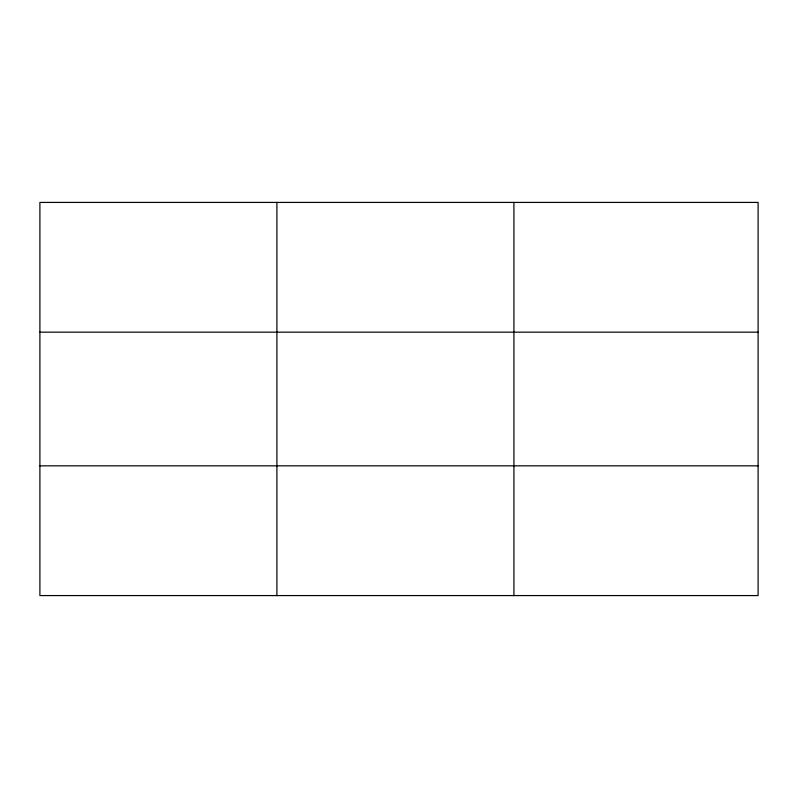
<?xml version="1.0" encoding="UTF-8"?>
<svg xmlns="http://www.w3.org/2000/svg" width="798" height="798" viewBox="0 0 798 798"><rect width="100%" height="100%" fill="white"/><g stroke="black" fill="none" stroke-linecap="round" stroke-linejoin="round"><path stroke-width="1.2" d="M276.906 595.577L276.906 202.423M513.912 595.577L513.912 202.423M758.1 332.168L758.1 202.423L39.9 202.423L39.9 595.577L758.1 595.577L758.1 332.168L39.9 332.168M39.9 465.833L758.1 465.833"/></g></svg>
